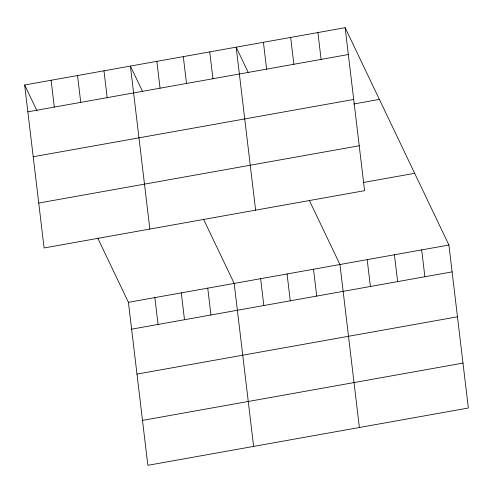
<?xml version="1.0" encoding="UTF-8"?>
<svg xmlns="http://www.w3.org/2000/svg" width="493" height="493" viewBox="0 0 493 493"><rect width="100%" height="100%" fill="white"/><g stroke="black" fill="none" stroke-linecap="round" stroke-linejoin="round"><path stroke-width="0.74" d="M345.143 27.688L364.58 190.674L44.087 247.967L24.65 84.981L345.143 27.688L448.913 245.033L468.35 408.019L147.857 465.312L128.42 302.326L97.762 238.113M27.848 111.825L348.348 54.532M33.21 156.749L353.703 99.457M353.66 104.011L379.388 99.413M38.725 203.042L359.224 145.749M363.212 182.509L414.668 173.308M128.42 302.326L448.913 245.033M131.619 329.17L452.118 271.877M136.98 374.095L457.473 316.802M142.495 420.387L462.995 363.088M248.244 72.44L236.178 47.168L255.614 210.154M309.29 200.3L339.948 264.513L359.379 427.499M142.483 91.347L130.411 66.074L149.847 229.06M203.529 219.206L234.181 283.42L253.618 446.405M24.65 84.981L37.043 110.937M421.675 249.902L424.874 276.746M394.431 254.77L397.629 281.614M367.186 259.638L370.391 286.482M317.905 32.556L321.103 59.4M290.66 37.425L293.865 64.269M313.505 269.24L316.703 296.083M263.422 42.299L266.621 69.137M287.062 273.966L290.266 300.81M260.624 278.693L263.823 305.537M209.735 51.894L212.939 78.738M183.297 56.621L186.496 83.465M207.744 288.146L210.942 314.99M156.854 61.348L160.052 88.192M181.301 292.873L184.499 319.717M154.857 297.599L158.062 324.443M103.974 70.801L107.172 97.645M77.53 75.528L80.735 102.371M51.093 80.254L54.292 107.098"/></g></svg>
